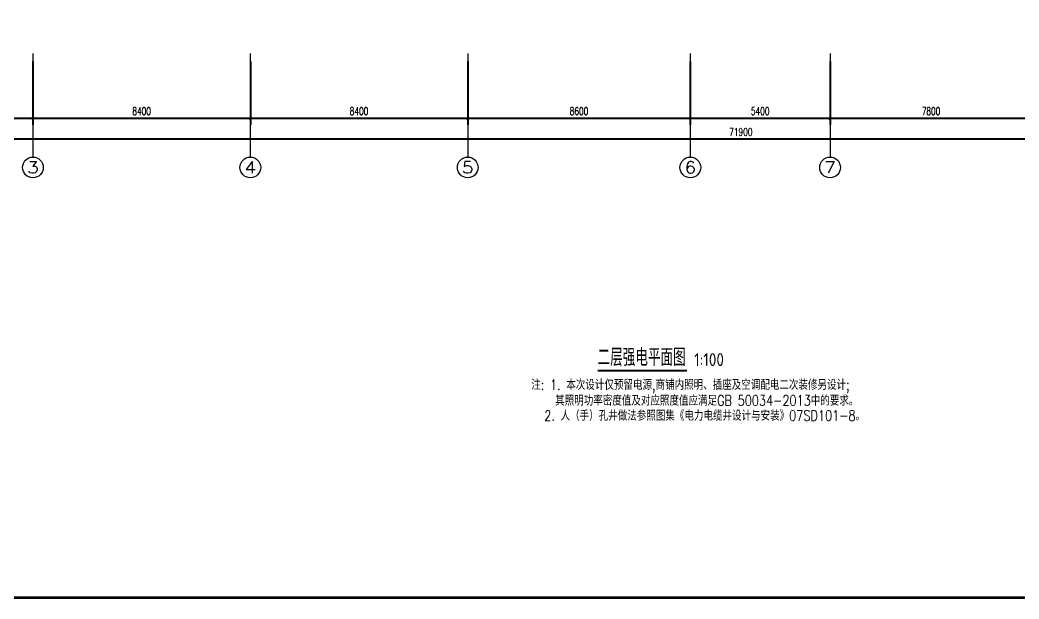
# Model space of a CAD drawing. Extents: x 491024 to 1725648, y 860327 to 1705161.
# Drawn here: x 662531 to 701131, y 1053869 to 1076258 of the extents above; entities that cross this region are included whole.
import ezdxf
from ezdxf.enums import TextEntityAlignment as Align

# ---------------------------------------------------------------- set-up
doc = ezdxf.new("R2010")
doc.units = 0
doc.header["$LTSCALE"] = 1000
doc.header["$MEASUREMENT"] = 0
doc.layers.get('Defpoints').update_dxf_attribs({"color": 8})
for name, color, linetype in [('!!DIM-照明', 7, 'Continuous'), ('AXIS', 8, 'Continuous'), ('AXIS_TEXT', 8, 'Continuous'), ('C-AXIS(轴号)', 8, 'Continuous'), ('C-AXIS-T(字)', 8, 'Continuous'), ('DIM_SYMB', 8, 'Continuous'), ('图框', 140, 'Continuous')]:
    doc.layers.add(name, color=color, linetype=linetype)
doc.layers.add('WALL', color=8, linetype='Continuous', lineweight=40)
doc.styles.add('_TCH_AXIS', font='COMPLEX', dxfattribs={"bigfont": 'GBCBIG'})
doc.styles.add('_TCH_DIM_T3', font='SIMPLEX', dxfattribs={"width": 0.705882, "bigfont": 'GBCBIG'})
doc.styles.add('_TEL_DIM', font='SIMPLEX', dxfattribs={"width": 0.8, "height": 3.5, "bigfont": 'HZTXT'})
doc.styles.add('COMPLEX', font='COMPLEX')
doc.styles.get("Standard").update_dxf_attribs({"font": 'gbenor.shx', "bigfont": 'gbcbig.shx'})
doc.dimstyles.new('_TCH_ARCH&&100', dxfattribs={"dimtxt": 297.5, "dimasz": 100, "dimexe": 250, "dimexo": 300, "dimgap": 126.25, "dimtad": 1, "dimdec": 0, "dimzin": 0, "dimdsep": 46, "dimtxsty": '_TCH_DIM_T3', "dimblk": 'ARCHTICK', "dimcen": 0.09, "dimclrt": 7, "dimazin": 2, "dimtfac": 1, "dimtdec": 0, "dimtix": 1, "dimtmove": 2, "dimatfit": 3, "dimfxl": 1, "dimtolj": 1, "dimtzin": 0, "dimarcsym": 0})

# ---------------------------------------------------------------- blocks, each defined once
blk = doc.blocks.new('_ArchTick')
at = {"color": 0, "linetype": 'ByBlock', "const_width": 0.4}
blk.add_lwpolyline([(-0.5, -0.5), (0.5, 0.5)], dxfattribs=at)
blk = doc.blocks.new('*D280')
at = {"layer": 'AXIS', "color": 0, "lineweight": -2, "transparency": 16777216}
for p, q in [((1293188, 1056848), (1293188, 1053598)), ((1365088, 1056848), (1365088, 1053598)), ((1293188, 1053848), (1365088, 1053848))]:
    blk.add_line(p, q, dxfattribs=at)
at = {"layer": 'Defpoints', "color": 0, "transparency": 16777216}
for p in [(1293188, 1057148), (1365088, 1057148), (1365088, 1053848)]:
    blk.add_point(p, dxfattribs=at)
at = {"layer": 'AXIS', "color": 0, "lineweight": -2, "transparency": 16777216, "xscale": 100, "yscale": 100, "zscale": 100, "rotation": 180}
blk.add_blockref('_ArchTick', (1293188, 1053848), dxfattribs=at)
at = {"layer": 'AXIS', "color": 0, "lineweight": -2, "transparency": 16777216, "xscale": 100, "yscale": 100, "zscale": 100}
blk.add_blockref('_ArchTick', (1365088, 1053848), dxfattribs=at)
at = {"layer": 'AXIS', "color": 7, "transparency": 16777216, "insert": (1329138, 1054123), "char_height": 297.5, "attachment_point": 5, "style": '_TCH_DIM_T3'}
blk.add_mtext('\\A1;71900', dxfattribs=at)
blk = doc.blocks.new('*D284')
at = {"layer": 'AXIS', "color": 0, "lineweight": -2, "transparency": 16777216}
for p, q in [((1296538, 1056848), (1296538, 1054398)), ((1301788, 1056848), (1301788, 1054398)), ((1296538, 1054648), (1301788, 1054648))]:
    blk.add_line(p, q, dxfattribs=at)
at = {"layer": 'Defpoints', "color": 0, "transparency": 16777216}
for p in [(1296538, 1057148), (1301788, 1057148), (1301788, 1054648)]:
    blk.add_point(p, dxfattribs=at)
at = {"layer": 'AXIS', "color": 0, "lineweight": -2, "transparency": 16777216, "xscale": 100, "yscale": 100, "zscale": 100, "rotation": 180}
blk.add_blockref('_ArchTick', (1296538, 1054648), dxfattribs=at)
at = {"layer": 'AXIS', "color": 0, "lineweight": -2, "transparency": 16777216, "xscale": 100, "yscale": 100, "zscale": 100}
blk.add_blockref('_ArchTick', (1301788, 1054648), dxfattribs=at)
at = {"layer": 'AXIS', "color": 7, "transparency": 16777216, "insert": (1299163, 1054923), "char_height": 297.5, "attachment_point": 5, "style": '_TCH_DIM_T3'}
blk.add_mtext('\\A1;5250', dxfattribs=at)
blk = doc.blocks.new('*D285')
at = {"layer": 'AXIS', "color": 0, "lineweight": -2, "transparency": 16777216}
for p, q in [((1301788, 1056848), (1301788, 1054398)), ((1310188, 1056848), (1310188, 1054398)), ((1301788, 1054648), (1310188, 1054648))]:
    blk.add_line(p, q, dxfattribs=at)
at = {"layer": 'Defpoints', "color": 0, "transparency": 16777216}
for p in [(1301788, 1057148), (1310188, 1057148), (1310188, 1054648)]:
    blk.add_point(p, dxfattribs=at)
at = {"layer": 'AXIS', "color": 0, "lineweight": -2, "transparency": 16777216, "xscale": 100, "yscale": 100, "zscale": 100, "rotation": 180}
blk.add_blockref('_ArchTick', (1301788, 1054648), dxfattribs=at)
at = {"layer": 'AXIS', "color": 0, "lineweight": -2, "transparency": 16777216, "xscale": 100, "yscale": 100, "zscale": 100}
blk.add_blockref('_ArchTick', (1310188, 1054648), dxfattribs=at)
at = {"layer": 'AXIS', "color": 7, "transparency": 16777216, "insert": (1305988, 1054923), "char_height": 297.5, "attachment_point": 5, "style": '_TCH_DIM_T3'}
blk.add_mtext('\\A1;8400', dxfattribs=at)
blk = doc.blocks.new('*D286')
at = {"layer": 'AXIS', "color": 0, "lineweight": -2, "transparency": 16777216}
for p, q in [((1310188, 1056848), (1310188, 1054398)), ((1318588, 1056848), (1318588, 1054398)), ((1310188, 1054648), (1318588, 1054648))]:
    blk.add_line(p, q, dxfattribs=at)
at = {"layer": 'Defpoints', "color": 0, "transparency": 16777216}
for p in [(1310188, 1057148), (1318588, 1057148), (1318588, 1054648)]:
    blk.add_point(p, dxfattribs=at)
at = {"layer": 'AXIS', "color": 0, "lineweight": -2, "transparency": 16777216, "xscale": 100, "yscale": 100, "zscale": 100, "rotation": 180}
blk.add_blockref('_ArchTick', (1310188, 1054648), dxfattribs=at)
at = {"layer": 'AXIS', "color": 0, "lineweight": -2, "transparency": 16777216, "xscale": 100, "yscale": 100, "zscale": 100}
blk.add_blockref('_ArchTick', (1318588, 1054648), dxfattribs=at)
at = {"layer": 'AXIS', "color": 7, "transparency": 16777216, "insert": (1314388, 1054923), "char_height": 297.5, "attachment_point": 5, "style": '_TCH_DIM_T3'}
blk.add_mtext('\\A1;8400', dxfattribs=at)
blk = doc.blocks.new('*D287')
at = {"layer": 'AXIS', "color": 0, "lineweight": -2, "transparency": 16777216}
for p, q in [((1318588, 1056848), (1318588, 1054398)), ((1327188, 1056848), (1327188, 1054398)), ((1318588, 1054648), (1327188, 1054648))]:
    blk.add_line(p, q, dxfattribs=at)
at = {"layer": 'Defpoints', "color": 0, "transparency": 16777216}
for p in [(1318588, 1057148), (1327188, 1057148), (1327188, 1054648)]:
    blk.add_point(p, dxfattribs=at)
at = {"layer": 'AXIS', "color": 0, "lineweight": -2, "transparency": 16777216, "xscale": 100, "yscale": 100, "zscale": 100, "rotation": 180}
blk.add_blockref('_ArchTick', (1318588, 1054648), dxfattribs=at)
at = {"layer": 'AXIS', "color": 0, "lineweight": -2, "transparency": 16777216, "xscale": 100, "yscale": 100, "zscale": 100}
blk.add_blockref('_ArchTick', (1327188, 1054648), dxfattribs=at)
at = {"layer": 'AXIS', "color": 7, "transparency": 16777216, "insert": (1322888, 1054923), "char_height": 297.5, "attachment_point": 5, "style": '_TCH_DIM_T3'}
blk.add_mtext('\\A1;8600', dxfattribs=at)
blk = doc.blocks.new('*D288')
at = {"layer": 'AXIS', "color": 0, "lineweight": -2, "transparency": 16777216}
for p, q in [((1327188, 1056848), (1327188, 1054398)), ((1332588, 1056848), (1332588, 1054398)), ((1327188, 1054648), (1332588, 1054648))]:
    blk.add_line(p, q, dxfattribs=at)
at = {"layer": 'Defpoints', "color": 0, "transparency": 16777216}
for p in [(1327188, 1057148), (1332588, 1057148), (1332588, 1054648)]:
    blk.add_point(p, dxfattribs=at)
at = {"layer": 'AXIS', "color": 0, "lineweight": -2, "transparency": 16777216, "xscale": 100, "yscale": 100, "zscale": 100, "rotation": 180}
blk.add_blockref('_ArchTick', (1327188, 1054648), dxfattribs=at)
at = {"layer": 'AXIS', "color": 0, "lineweight": -2, "transparency": 16777216, "xscale": 100, "yscale": 100, "zscale": 100}
blk.add_blockref('_ArchTick', (1332588, 1054648), dxfattribs=at)
at = {"layer": 'AXIS', "color": 7, "transparency": 16777216, "insert": (1329888, 1054923), "char_height": 297.5, "attachment_point": 5, "style": '_TCH_DIM_T3'}
blk.add_mtext('\\A1;5400', dxfattribs=at)
blk = doc.blocks.new('*D289')
at = {"layer": 'AXIS', "color": 0, "lineweight": -2, "transparency": 16777216}
for p, q in [((1332588, 1056848), (1332588, 1054398)), ((1340388, 1056848), (1340388, 1054398)), ((1332588, 1054648), (1340388, 1054648))]:
    blk.add_line(p, q, dxfattribs=at)
at = {"layer": 'Defpoints', "color": 0, "transparency": 16777216}
for p in [(1332588, 1057148), (1340388, 1057148), (1340388, 1054648)]:
    blk.add_point(p, dxfattribs=at)
at = {"layer": 'AXIS', "color": 0, "lineweight": -2, "transparency": 16777216, "xscale": 100, "yscale": 100, "zscale": 100, "rotation": 180}
blk.add_blockref('_ArchTick', (1332588, 1054648), dxfattribs=at)
at = {"layer": 'AXIS', "color": 0, "lineweight": -2, "transparency": 16777216, "xscale": 100, "yscale": 100, "zscale": 100}
blk.add_blockref('_ArchTick', (1340388, 1054648), dxfattribs=at)
at = {"layer": 'AXIS', "color": 7, "transparency": 16777216, "insert": (1336488, 1054923), "char_height": 297.5, "attachment_point": 5, "style": '_TCH_DIM_T3'}
blk.add_mtext('\\A1;7800', dxfattribs=at)
blk = doc.blocks.new('_AXISO')
blk.add_circle((0, 0), 0.5)
at = {"layer": 'AXIS_TEXT', "style": 'COMPLEX', "width": 1.041667}
blk.add_attdef('A', text='', height=0.56, dxfattribs=at).set_placement((-0.25, -0.28), (0.25, -0.28), align=Align.FIT)
blk = doc.blocks.new('ASDASDFSGH')
at = {"layer": 'C-AXIS(轴号)', "color": 8}
for p, q in [((1301787.7, 1057147.8), (1301787.7, 1053147.8)), ((1310187.7, 1057147.8), (1310187.7, 1053147.8)), ((1318587.7, 1057147.8), (1318587.7, 1053147.8)), ((1327187.7, 1057147.8), (1327187.7, 1053147.8)), ((1332587.7, 1057147.8), (1332587.7, 1053147.8))]:
    blk.add_line(p, q, dxfattribs=at)
ref = blk.add_blockref('_AXISO', (1301787.7, 1052747.8), dxfattribs=dict(at, xscale=800, yscale=800, zscale=800))
ref.add_attrib('A', '3', dxfattribs={"layer": 'C-AXIS-T(字)', "height": 452.5, "style": '_TCH_AXIS', "width": 1.5}).set_placement((1301561.4, 1052521.5), (1302014, 1052521.5), align=Align.FIT)
ref = blk.add_blockref('_AXISO', (1310187.7, 1052747.8), dxfattribs=dict(at, xscale=800, yscale=800, zscale=800))
ref.add_attrib('A', '4', dxfattribs={"layer": 'C-AXIS-T(字)', "height": 452.5, "style": '_TCH_AXIS', "width": 1.3125}).set_placement((1309961.4, 1052521.5), (1310414, 1052521.5), align=Align.FIT)
ref = blk.add_blockref('_AXISO', (1318587.7, 1052747.8), dxfattribs=dict(at, xscale=800, yscale=800, zscale=800))
ref.add_attrib('A', '5', dxfattribs={"layer": 'C-AXIS-T(字)', "height": 452.5, "style": '_TCH_AXIS', "width": 1.5}).set_placement((1318361.4, 1052521.5), (1318814, 1052521.5), align=Align.FIT)
ref = blk.add_blockref('_AXISO', (1327187.7, 1052747.8), dxfattribs=dict(at, xscale=800, yscale=800, zscale=800))
ref.add_attrib('A', '6', dxfattribs={"layer": 'C-AXIS-T(字)', "height": 452.5, "style": '_TCH_AXIS', "width": 1.5}).set_placement((1326961.4, 1052521.5), (1327414, 1052521.5), align=Align.FIT)
ref = blk.add_blockref('_AXISO', (1332587.7, 1052747.8), dxfattribs=dict(at, xscale=800, yscale=800, zscale=800))
ref.add_attrib('A', '7', dxfattribs={"layer": 'C-AXIS-T(字)', "height": 452.5, "style": '_TCH_AXIS', "width": 1.5}).set_placement((1332361.4, 1052521.5), (1332814, 1052521.5), align=Align.FIT)
at = {"layer": 'AXIS', "color": 8}
for p1, p2, distance, picture, middle in [((1293187.7, 1057147.8), (1365087.7, 1057147.8), -3300, '*D280', (1329137.7, 1054122.8)), ((1296537.7, 1057147.8), (1301787.7, 1057147.8), -2500, '*D284', (1299162.7, 1054922.8)), ((1301787.7, 1057147.8), (1310187.7, 1057147.8), -2500, '*D285', (1305987.7, 1054922.8)), ((1310187.7, 1057147.8), (1318587.7, 1057147.8), -2500, '*D286', (1314387.7, 1054922.8)), ((1318587.7, 1057147.8), (1327187.7, 1057147.8), -2500, '*D287', (1322887.7, 1054922.8)), ((1327187.7, 1057147.8), (1332587.7, 1057147.8), -2500, '*D288', (1329887.7, 1054922.8)), ((1332587.7, 1057147.8), (1340387.7, 1057147.8), -2500, '*D289', (1336487.7, 1054922.8))]:
    dim = blk.add_aligned_dim(p1=p1, p2=p2, distance=distance, dimstyle='_TCH_ARCH&&100', dxfattribs=at)
    dim.commit()
    dim.dimension.update_dxf_attribs({"geometry": picture, "text_midpoint": middle})

msp = doc.modelspace()

# ---------------------------------------------------------------- linework, layer by layer
at = {"layer": 'DIM_SYMB', "const_width": 70}
msp.add_lwpolyline([(684848, 1062697.8), (688301.8, 1062697.8)], dxfattribs=at)
at = {"layer": '图框', "const_width": 100}
msp.add_lwpolyline([(642713, 1053918.7), (744313, 1053918.7), (744313, 1111318.7), (642713, 1111318.7)], close=True, dxfattribs=at)

# ---------------------------------------------------------------- block references
at = {"layer": 'WALL', "color": 252}
msp.add_blockref('ASDASDFSGH', (-638756.7, 17808.4), dxfattribs=at)

# ---------------------------------------------------------------- texts
at = {"layer": '!!DIM-照明', "style": '_TEL_DIM', "width": 0.8}
for s, p in [('注: 1. 本次设计仅预留电源,商铺内照明、插座及空调配电二次装修另设计;', (682283, 1061956, 0)), ('其照明功率密度值及对应照度值应满足GB 50034-2013中的要求。', (683208.9, 1061345.4, 0)), ('2. 人（手）孔井做法参照图集《电力电缆井设计与安装》07SD101-8。', (682787.2, 1060764.2, 0))]:
    msp.add_text(s, height=400, dxfattribs=at).set_placement(p)
at = {"layer": 'DIM_SYMB', "color": 7}
for s, height, p in [('二层强电平面图', 675.18, (684848, 1062875.1)), ('1:100', 500, (688581.8, 1062875.1))]:
    msp.add_text(s, height=height, dxfattribs=at).set_placement(p)

doc.saveas('drawing.dxf')
